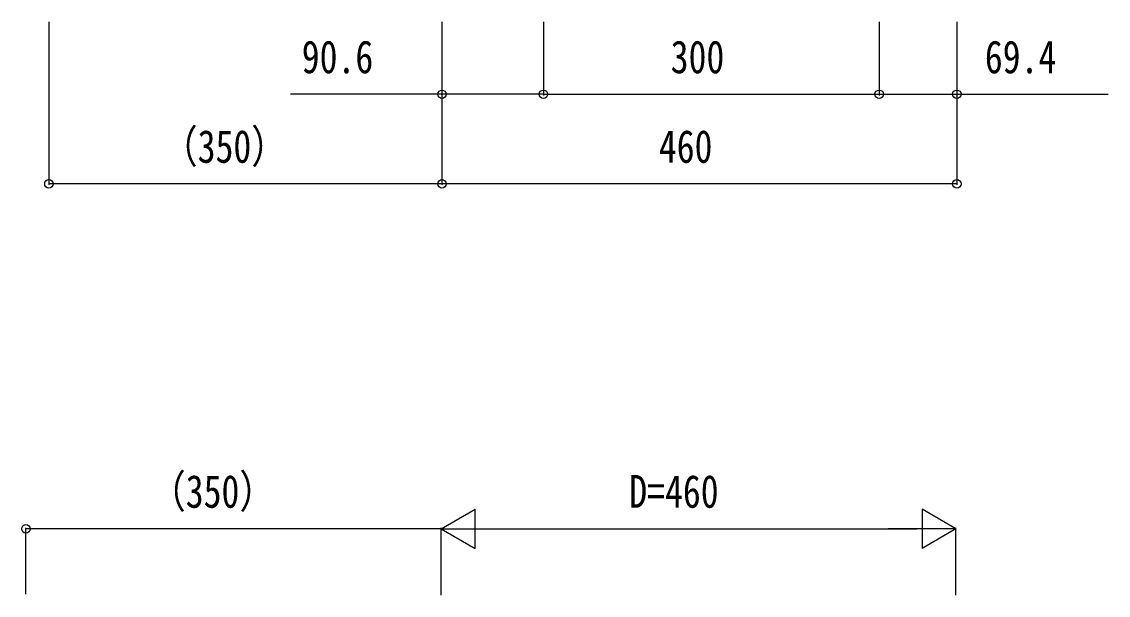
# Model space of a CAD drawing. Units: millimetres, scale not verified. Extents: x -2102 to 2102, y -1485 to 1485.
# Drawn here: x 97 to 1068, y -46 to 467 of the extents above; entities that cross this region are included whole.
import ezdxf
from ezdxf.enums import TextEntityAlignment as Align

# ---------------------------------------------------------------- set-up
doc = ezdxf.new("R2010")
doc.units = ezdxf.units.MM
doc.header["$LTSCALE"] = 8
doc.layers.add('0-5_YKK_D', color=6, linetype='Continuous')
doc.styles.add('ＭＳ ゴシック', font='')
doc.styles.get('ＭＳ ゴシック').set_extended_font_data('MS Gothic')

msp = doc.modelspace()

# ---------------------------------------------------------------- linework, layer by layer
at = {"layer": '0-5_YKK_D'}
for p, q in [((121.302, 466.655), (121.302, 320.826)), ((472.51, 466.655), (472.51, 320.826)), ((472.51, 466.655), (472.51, 320.826)), ((472.51, 466.655), (472.51, 400.826)), ((563.11, 466.655), (563.11, 400.826)), ((563.11, 466.655), (563.11, 400.826)), ((863.11, 466.655), (863.11, 400.826)), ((863.11, 466.655), (863.11, 400.826)), ((932.51, 466.655), (932.51, 320.826)), ((932.51, 466.655), (932.51, 400.826)), ((563.11, 401.826), (863.11, 401.826)), ((472.51, 321.826), (121.302, 321.826)), ((932.51, 321.826), (472.51, 321.826)), ((471.71, 13.658), (502.021, 31.158)), ((502.021, -3.842), (502.021, 31.158)), ((931.71, 13.658), (901.399, 31.158)), ((901.399, 31.158), (901.399, -3.842)), ((100.81, -44.713), (100.81, 14.658)), ((471.71, 13.658), (100.81, 13.658)), ((471.71, -45.713), (471.71, 14.658)), ((471.71, -44.713), (471.71, 14.658)), ((471.71, 13.658), (502.021, -3.842)), ((471.71, 13.658), (532.332, 13.658)), ((506.71, 13.658), (896.71, 13.658)), ((931.71, 13.658), (871.088, 13.658)), ((931.71, 13.658), (901.399, -3.842)), ((931.71, -45.713), (931.71, 14.658))]:
    msp.add_line(p, q, dxfattribs=at)
for points in [[(563.11, 401.826), (472.51, 401.826), (337.243, 401.826)], [(863.11, 401.826), (932.51, 401.826), (1067.777, 401.826)]]:
    msp.add_lwpolyline(points, dxfattribs=at)
for centre in [(472.51, 401.826), (563.11, 401.826), (563.11, 401.826), (863.11, 401.826), (863.11, 401.826), (932.51, 401.826), (121.302, 321.826), (472.51, 321.826), (472.51, 321.826), (932.51, 321.826), (100.81, 13.658)]:
    msp.add_circle(centre, 3.75, dxfattribs=at)

# ---------------------------------------------------------------- texts
at = {"layer": '0-5_YKK_D', "style": 'ＭＳ ゴシック', "width": 0.8}
for s, p in [('90.6', (347.243, 411.826)), ('300', (676.843, 411.826)), ('69.4', (957.51, 411.826)), ('（350）', (222.239, 331.826)), ('460', (666.243, 331.826)), ('（350）', (211.593, 23.658)), ('D=460', (639.843, 23.658))]:
    msp.add_text(s, height=29.33, dxfattribs=at).set_placement(p, align=Align.BOTTOM_LEFT)

doc.saveas('drawing.dxf')
